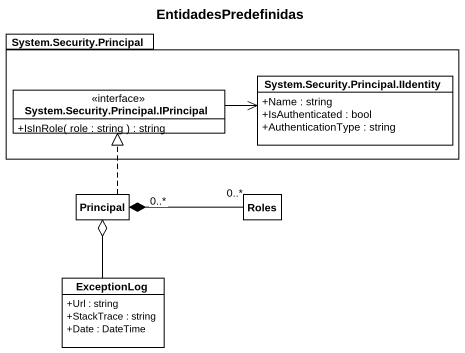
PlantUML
@startuml
title EntidadesPredefinidas
hide circle
hide empty members
skinparam classAttributeIconSize 0
package "System.Security.Principal" as System_Security_Principal {
  interface "System.Security.Principal.IPrincipal" as System_Security_Principal_2 {
    +IsInRole( role : string ) : string
  }
  class "System.Security.Principal.IIdentity" as System_Security_Principal_3 {
    +Name : string
    +IsAuthenticated : bool
    +AuthenticationType : string
  }
}
class Principal
class Roles
class ExceptionLog {
  +Url : string
  +StackTrace : string
  +Date : DateTime
}
System_Security_Principal_2 -right-> System_Security_Principal_3
Principal .up.|> System_Security_Principal_2
Principal "0..*" *-right- "0..*" Roles
Principal o-- ExceptionLog
@enduml
